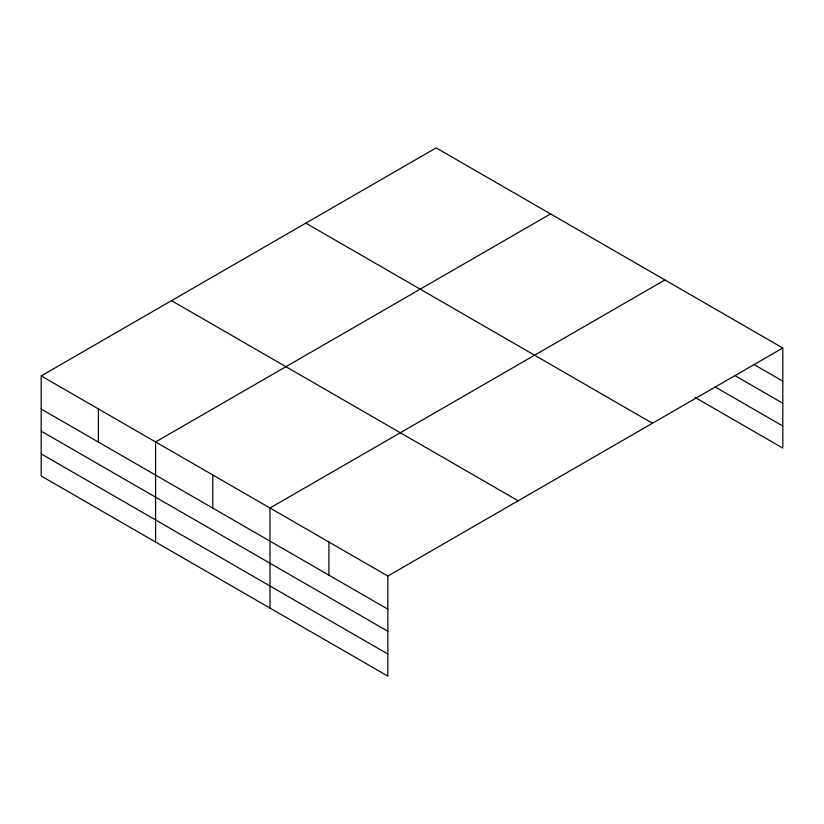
<?xml version="1.0" encoding="UTF-8"?>
<svg xmlns="http://www.w3.org/2000/svg" width="824" height="824" viewBox="0 0 824 824"><rect width="100%" height="100%" fill="white"/><g stroke="black" fill="none" stroke-linecap="round" stroke-linejoin="round"><path stroke-width="1.24" d="M782.8 348.006L436.164 147.877L41.2 375.909L41.2 475.994L387.836 676.123L387.836 576.038L782.8 348.006L782.8 448.091L694.962 397.384M550.556 213.921L155.592 441.952L155.592 542.038M664.947 279.964L269.984 507.996L269.984 608.081M753.888 364.455L782.8 381.141M734.987 375.631L782.8 403.235M714.975 386.847L782.8 425.998M305.828 223.129L652.464 423.258M171.536 300.657L518.172 500.786M41.2 375.909L387.836 576.038M41.2 409.044L387.836 609.173M41.2 431.137L387.836 631.266M41.2 453.9L387.836 654.029M328.91 542.017L328.91 575.152M212.788 474.974L212.788 508.109M98.396 408.931L98.396 442.066"/></g></svg>
